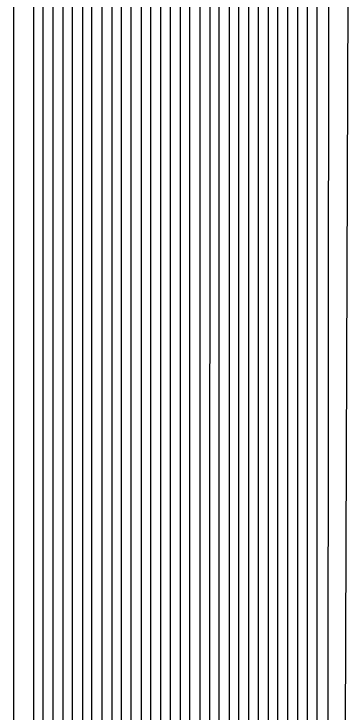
# Model space of a CAD drawing. Header units: inches. Extents: x 30.9 to 70.9, y 33.3 to 103.3.
# Drawn here: x 59.66 to 64.78, y 68.29 to 78.99 of the extents above; entities that cross this region are included whole.
import ezdxf

# ---------------------------------------------------------------- set-up
doc = ezdxf.new("R2010")
doc.units = ezdxf.units.IN
doc.header["$MEASUREMENT"] = 0
doc.layers.add('Foil', color=5, linetype='Continuous')
doc.layers.add('Outline', color=93, linetype='Continuous')

msp = doc.modelspace()

# ---------------------------------------------------------------- linework, layer by layer
at = {"layer": 'Foil'}
for p, q in [((59.96, 80.751), (59.96, 53.751)), ((60.11, 53.751), (60.11, 80.751)), ((60.26, 53.751), (60.26, 80.751)), ((60.41, 80.751), (60.41, 53.751)), ((60.56, 53.751), (60.56, 80.751)), ((60.71, 80.751), (60.71, 53.751)), ((60.86, 53.751), (60.852, 80.776)), ((61.01, 80.751), (61.01, 53.751)), ((61.16, 80.751), (61.16, 53.751)), ((61.31, 53.751), (61.31, 80.751)), ((61.46, 53.751), (61.46, 80.751)), ((61.61, 80.751), (61.61, 53.751)), ((61.76, 53.751), (61.76, 80.751)), ((61.91, 80.751), (61.91, 53.751)), ((62.06, 53.751), (62.06, 80.751)), ((62.21, 80.751), (62.21, 53.751)), ((62.36, 53.751), (62.36, 80.751)), ((62.51, 80.751), (62.51, 53.751)), ((62.662, 80.789), (62.66, 53.751)), ((62.81, 53.751), (62.81, 80.751)), ((62.96, 80.751), (62.96, 53.751)), ((63.11, 53.751), (63.11, 80.751)), ((63.26, 80.751), (63.26, 53.751)), ((63.41, 53.751), (63.41, 80.751)), ((63.56, 80.751), (63.56, 53.751)), ((63.71, 53.751), (63.71, 80.751)), ((63.86, 53.751), (63.86, 80.751)), ((64.01, 80.751), (64.01, 53.751)), ((64.16, 80.751), (64.16, 53.751)), ((64.31, 53.751), (64.31, 80.751)), ((64.485, 80.793), (64.46, 53.751))]:
    msp.add_line(p, q, dxfattribs=at)
at = {"layer": 'Outline'}
for p, q in [((59.66, 54.051), (59.66, 80.751)), ((64.785, 80.793), (64.681, 49.451))]:
    msp.add_line(p, q, dxfattribs=at)

doc.saveas('drawing.dxf')
